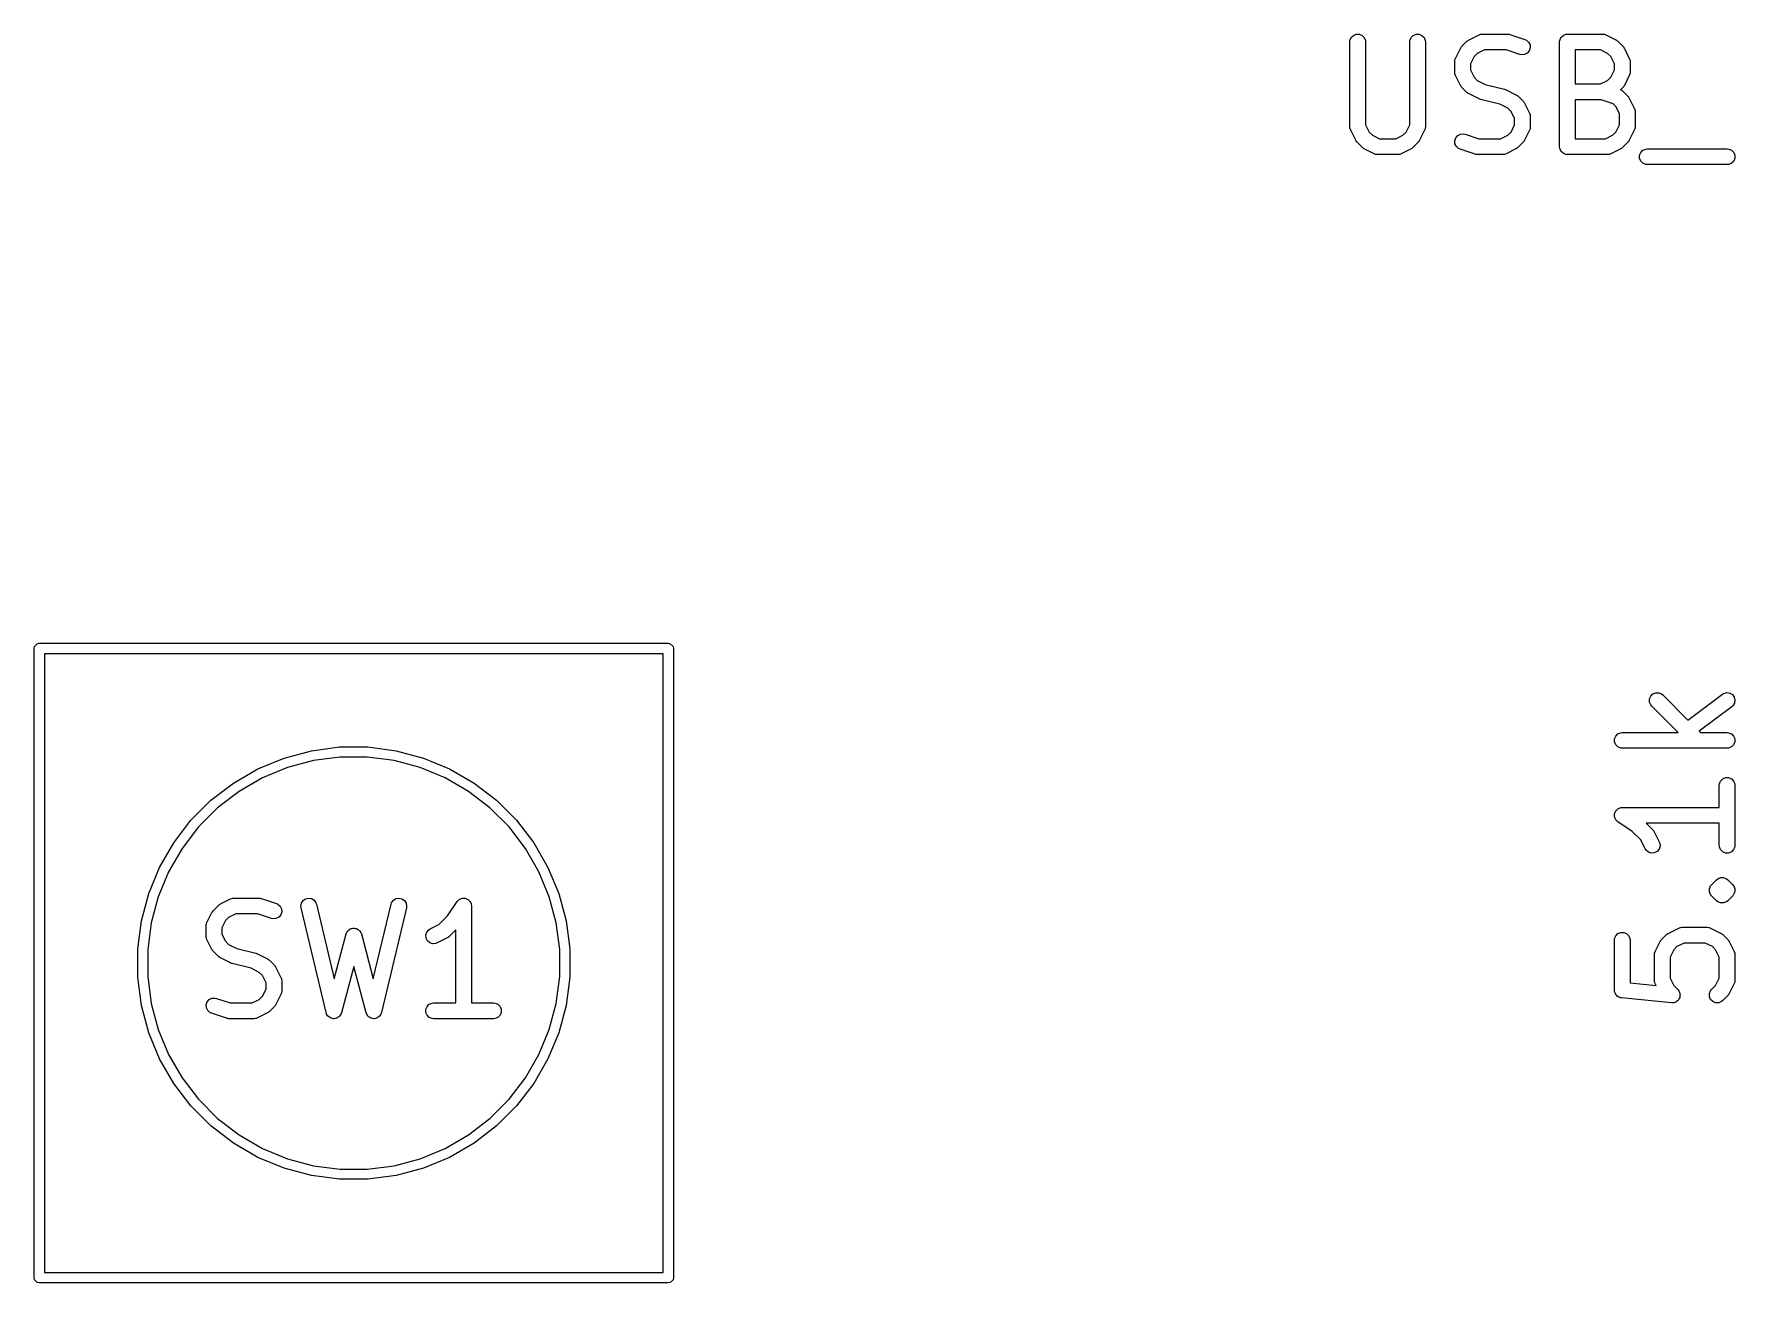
# Model space of a CAD drawing. Header units: millimetres. Extents: x 100.1 to 179.9, y -189 to -95.3.
# Drawn here: x 112.67 to 128.9, y -107.22 to -95.31 of the extents above; entities that cross this region are included whole.
import ezdxf

# ---------------------------------------------------------------- set-up
doc = ezdxf.new("R2010")
doc.units = ezdxf.units.MM
doc.layers.add('F.Fab', color=9, linetype='CONTINUOUS', true_color=0xafafaf)

msp = doc.modelspace()

# ---------------------------------------------------------------- linework, layer by layer
at = {"layer": 'F.Fab', "linetype": 'CONTINUOUS'}
for p, q in [((125.226189, -95.389819), (125.22763, -95.375187)), ((125.226189, -96.199342), (125.226189, -95.389819)), ((125.22763, -95.375187), (125.238829, -95.348151)), ((125.238829, -95.348151), (125.259521, -95.327459)), ((125.259521, -95.327459), (125.286557, -95.31626)), ((125.286557, -95.31626), (125.315821, -95.31626)), ((125.315821, -95.31626), (125.342857, -95.327459)), ((125.342857, -95.327459), (125.363549, -95.348151)), ((125.363549, -95.348151), (125.374748, -95.375187)), ((125.374748, -95.375187), (125.376189, -95.389819)), ((125.376189, -95.389819), (125.376189, -96.181637)), ((125.797617, -95.389819), (125.799058, -95.375187)), ((125.797617, -96.181637), (125.797617, -95.389819)), ((125.799058, -95.375187), (125.810257, -95.348151)), ((125.810257, -95.348151), (125.830949, -95.327459)), ((125.830949, -95.327459), (125.857985, -95.31626)), ((125.857985, -95.31626), (125.887249, -95.31626)), ((125.887249, -95.31626), (125.914285, -95.327459)), ((125.914285, -95.327459), (125.934977, -95.348151)), ((125.934977, -95.348151), (125.946176, -95.375187)), ((125.946176, -95.375187), (125.947617, -95.389819)), ((125.947617, -95.389819), (125.947617, -96.199342)), ((126.295775, -95.432024), (126.343394, -95.384405)), ((126.343394, -95.384405), (126.349143, -95.379686)), ((126.349143, -95.379686), (126.350443, -95.378188)), ((126.350443, -95.378188), (126.352702, -95.376766)), ((126.352702, -95.376766), (126.354759, -95.375078)), ((126.354759, -95.375078), (126.356586, -95.37432)), ((126.356586, -95.37432), (126.362886, -95.370356)), ((126.362886, -95.370356), (126.458124, -95.322737)), ((126.458124, -95.322737), (126.471855, -95.317482)), ((126.471855, -95.317482), (126.474544, -95.31729)), ((126.474544, -95.31729), (126.477033, -95.31626)), ((126.477033, -95.31626), (126.491665, -95.314819)), ((126.491665, -95.314819), (126.72976, -95.314819)), ((126.72976, -95.314819), (126.737165, -95.315548)), ((126.737165, -95.315548), (126.73914, -95.315408)), ((126.73914, -95.315408), (126.741737, -95.315998)), ((126.741737, -95.315998), (126.744392, -95.31626)), ((126.744392, -95.31626), (126.746223, -95.317018)), ((126.746223, -95.317018), (126.753477, -95.318668)), ((126.753477, -95.318668), (126.896334, -95.366287)), ((126.896334, -95.366287), (126.909759, -95.372281)), ((126.909759, -95.372281), (126.931866, -95.391455)), ((126.931866, -95.391455), (126.944953, -95.417628)), ((127.226189, -95.389819), (127.22763, -95.375187)), ((127.226189, -96.389819), (127.226189, -95.389819)), ((127.22763, -95.375187), (127.238829, -95.348151)), ((127.238829, -95.348151), (127.259521, -95.327459)), ((127.259521, -95.327459), (127.286557, -95.31626)), ((127.286557, -95.31626), (127.301189, -95.314819)), ((127.301189, -95.314819), (127.634522, -95.314819)), ((127.634522, -95.314819), (127.649154, -95.31626)), ((127.649154, -95.31626), (127.651643, -95.317291)), ((127.651643, -95.317291), (127.654331, -95.317482)), ((127.654331, -95.317482), (127.668063, -95.322737)), ((127.668063, -95.322737), (127.763301, -95.370356)), ((127.763301, -95.370356), (127.7696, -95.37432)), ((127.7696, -95.37432), (127.771428, -95.375078)), ((127.771428, -95.375078), (127.773484, -95.376766)), ((127.773484, -95.376766), (127.775744, -95.378188)), ((127.775744, -95.378188), (127.777043, -95.379686)), ((127.777043, -95.379686), (127.782793, -95.384405)), ((127.782793, -95.384405), (127.830412, -95.432024)), ((126.22763, -95.565663), (126.228661, -95.563173)), ((126.228661, -95.563173), (126.228852, -95.560486)), ((126.228852, -95.560486), (126.234107, -95.546754)), ((126.234107, -95.546754), (126.281726, -95.451516)), ((126.281726, -95.451516), (126.28569, -95.445216)), ((126.28569, -95.445216), (126.286448, -95.443389)), ((126.286448, -95.443389), (126.288136, -95.441332)), ((126.288136, -95.441332), (126.289558, -95.439073)), ((126.289558, -95.439073), (126.291056, -95.437773)), ((126.291056, -95.437773), (126.295775, -95.432024)), ((126.410447, -95.529484), (126.376189, -95.598)), ((126.440854, -95.499077), (126.410447, -95.529484)), ((126.50937, -95.464819), (126.440854, -95.499077)), ((126.71759, -95.464819), (126.50937, -95.464819)), ((126.848899, -95.508589), (126.71759, -95.464819)), ((126.863236, -95.511849), (126.848899, -95.508589)), ((126.892426, -95.509774), (126.863236, -95.511849)), ((126.9186, -95.496688), (126.892426, -95.509774)), ((126.937774, -95.47458), (126.9186, -95.496688)), ((126.947028, -95.446818), (126.937774, -95.47458)), ((126.944953, -95.417628), (126.947028, -95.446818)), ((127.616817, -95.464819), (127.376189, -95.464819)), ((127.376189, -95.464819), (127.376189, -95.791009)), ((127.685333, -95.499077), (127.616817, -95.464819)), ((127.71574, -95.529484), (127.685333, -95.499077)), ((127.749998, -95.598), (127.71574, -95.529484)), ((127.830412, -95.432024), (127.83513, -95.437773)), ((127.83513, -95.437773), (127.836629, -95.439073)), ((127.836629, -95.439073), (127.83805, -95.441332)), ((127.83805, -95.441332), (127.839739, -95.443389)), ((127.839739, -95.443389), (127.840496, -95.445216)), ((127.840496, -95.445216), (127.844461, -95.451516)), ((127.844461, -95.451516), (127.89208, -95.546754)), ((127.89208, -95.546754), (127.897335, -95.560485)), ((127.897335, -95.560485), (127.897526, -95.563174)), ((127.897526, -95.563174), (127.898557, -95.565663)), ((126.226189, -95.580295), (126.22763, -95.565663)), ((126.226189, -95.675533), (126.226189, -95.580295)), ((126.22763, -95.690165), (126.226189, -95.675533)), ((126.228661, -95.692654), (126.22763, -95.690165)), ((126.228852, -95.695342), (126.228661, -95.692654)), ((126.234107, -95.709074), (126.228852, -95.695342)), ((126.281726, -95.804312), (126.234107, -95.709074)), ((126.376189, -95.598), (126.376189, -95.657828)), ((126.376189, -95.657828), (126.410447, -95.726344)), ((126.410447, -95.726344), (126.440854, -95.756751)), ((127.685333, -95.756751), (127.71574, -95.726344)), ((127.71574, -95.726344), (127.749998, -95.657828)), ((127.749998, -95.657828), (127.749998, -95.598)), ((127.89208, -95.709074), (127.844461, -95.804312)), ((127.897335, -95.695343), (127.89208, -95.709074)), ((127.897526, -95.692653), (127.897335, -95.695343)), ((127.898557, -95.690165), (127.897526, -95.692653)), ((127.898557, -95.565663), (127.899998, -95.580295)), ((127.899998, -95.675533), (127.898557, -95.690165)), ((127.899998, -95.580295), (127.899998, -95.675533)), ((126.28569, -95.810611), (126.281726, -95.804312)), ((126.286448, -95.812439), (126.28569, -95.810611)), ((126.288136, -95.814495), (126.286448, -95.812439)), ((126.289558, -95.816755), (126.288136, -95.814495)), ((126.291056, -95.818054), (126.289558, -95.816755)), ((126.295775, -95.823804), (126.291056, -95.818054)), ((126.343394, -95.871423), (126.295775, -95.823804)), ((126.349143, -95.876141), (126.343394, -95.871423)), ((126.350443, -95.87764), (126.349143, -95.876141)), ((126.352702, -95.879061), (126.350443, -95.87764)), ((126.354759, -95.88075), (126.352702, -95.879061)), ((126.356586, -95.881507), (126.354759, -95.88075)), ((126.362886, -95.885472), (126.356586, -95.881507)), ((126.458124, -95.933091), (126.362886, -95.885472)), ((126.440854, -95.756751), (126.517841, -95.795244)), ((126.517841, -95.795244), (126.700331, -95.840867)), ((126.700331, -95.840867), (126.70141, -95.841252)), ((126.70141, -95.841252), (126.70195, -95.841291)), ((126.70195, -95.841291), (126.708031, -95.843618)), ((126.708031, -95.843618), (126.714177, -95.845814)), ((126.714177, -95.845814), (126.714612, -95.846136)), ((126.714612, -95.846136), (126.715682, -95.846546)), ((126.715682, -95.846546), (126.81092, -95.894165)), ((127.376189, -95.791009), (127.616817, -95.791009)), ((127.616817, -95.791009), (127.685333, -95.756751)), ((127.830412, -95.823804), (127.808453, -95.845762)), ((127.808453, -95.845762), (127.814521, -95.848471)), ((127.814521, -95.848471), (127.816556, -95.850236)), ((127.816556, -95.850236), (127.819047, -95.851268)), ((127.819047, -95.851268), (127.830412, -95.860595)), ((127.83513, -95.818054), (127.830412, -95.823804)), ((127.830412, -95.860595), (127.878031, -95.908214)), ((127.836629, -95.816755), (127.83513, -95.818054)), ((127.83805, -95.814495), (127.836629, -95.816755)), ((127.839739, -95.812439), (127.83805, -95.814495)), ((127.840496, -95.810611), (127.839739, -95.812439)), ((127.844461, -95.804312), (127.840496, -95.810611)), ((126.459193, -95.9335), (126.458124, -95.933091)), ((126.459629, -95.933823), (126.459193, -95.9335)), ((126.465765, -95.936015), (126.459629, -95.933823)), ((126.471855, -95.938346), (126.465765, -95.936015)), ((126.472395, -95.938384), (126.471855, -95.938346)), ((126.473475, -95.93877), (126.472395, -95.938384)), ((126.655965, -95.984392), (126.473475, -95.93877)), ((126.732952, -96.022886), (126.655965, -95.984392)), ((126.763359, -96.053293), (126.732952, -96.022886)), ((126.81092, -95.894165), (126.817219, -95.898129)), ((126.817219, -95.898129), (126.819047, -95.898887)), ((126.819047, -95.898887), (126.821103, -95.900575)), ((126.821103, -95.900575), (126.823363, -95.901997)), ((126.823363, -95.901997), (126.824662, -95.903495)), ((126.824662, -95.903495), (126.830412, -95.908214)), ((126.830412, -95.908214), (126.878031, -95.955833)), ((126.878031, -95.955833), (126.882749, -95.961582)), ((126.882749, -95.961582), (126.884248, -95.962882)), ((126.884248, -95.962882), (126.885669, -95.965141)), ((126.885669, -95.965141), (126.887358, -95.967198)), ((126.887358, -95.967198), (126.888115, -95.969025)), ((126.888115, -95.969025), (126.89208, -95.975325)), ((126.89208, -95.975325), (126.939699, -96.070563)), ((127.622352, -95.941009), (127.376189, -95.941009)), ((127.376189, -95.941009), (127.376189, -96.314819)), ((127.736865, -95.97918), (127.622352, -95.941009)), ((127.763359, -96.005674), (127.736865, -95.97918)), ((127.797617, -96.07419), (127.763359, -96.005674)), ((127.878031, -95.908214), (127.882749, -95.913963)), ((127.882749, -95.913963), (127.884248, -95.915263)), ((127.884248, -95.915263), (127.885669, -95.917522)), ((127.885669, -95.917522), (127.887358, -95.919579)), ((127.887358, -95.919579), (127.888115, -95.921406)), ((127.888115, -95.921406), (127.89208, -95.927706)), ((127.89208, -95.927706), (127.939699, -96.022944)), ((127.939699, -96.022944), (127.944954, -96.036675)), ((127.944954, -96.036675), (127.945145, -96.039364)), ((127.945145, -96.039364), (127.946176, -96.041853)), ((127.946176, -96.041853), (127.947617, -96.056485)), ((125.22763, -96.213974), (125.226189, -96.199342)), ((125.376189, -96.181637), (125.410447, -96.250153)), ((125.763358, -96.250153), (125.797617, -96.181637)), ((125.947617, -96.199342), (125.946176, -96.213974)), ((126.763358, -96.250153), (126.797617, -96.181637)), ((126.797617, -96.121809), (126.763359, -96.053293)), ((126.797617, -96.181637), (126.797617, -96.121809)), ((126.939699, -96.070563), (126.944954, -96.084294)), ((126.944954, -96.084294), (126.945145, -96.086983)), ((126.945145, -96.086983), (126.946176, -96.089472)), ((126.946176, -96.089472), (126.947617, -96.104104)), ((126.947617, -96.199342), (126.946176, -96.213974)), ((126.947617, -96.104104), (126.947617, -96.199342)), ((127.763358, -96.250153), (127.797617, -96.181637)), ((127.797617, -96.181637), (127.797617, -96.07419)), ((127.947617, -96.199342), (127.946176, -96.213974)), ((127.947617, -96.056485), (127.947617, -96.199342)), ((125.228661, -96.216463), (125.22763, -96.213974)), ((125.228852, -96.219151), (125.228661, -96.216463)), ((125.234107, -96.232883), (125.228852, -96.219151)), ((125.281726, -96.328121), (125.234107, -96.232883)), ((125.285689, -96.334417), (125.281726, -96.328121)), ((125.286447, -96.336247), (125.285689, -96.334417)), ((125.288136, -96.338305), (125.286447, -96.336247)), ((125.289558, -96.340564), (125.288136, -96.338305)), ((125.291056, -96.341863), (125.289558, -96.340564)), ((125.295774, -96.347612), (125.291056, -96.341863)), ((125.343393, -96.395232), (125.295774, -96.347612)), ((125.410447, -96.250153), (125.440854, -96.280561)), ((125.440854, -96.280561), (125.50937, -96.314819)), ((125.50937, -96.314819), (125.664436, -96.314819)), ((125.664436, -96.314819), (125.732951, -96.280561)), ((125.732951, -96.280561), (125.763358, -96.250153)), ((125.878031, -96.347613), (125.830413, -96.395232)), ((125.882749, -96.341863), (125.878031, -96.347613)), ((125.884248, -96.340564), (125.882749, -96.341863)), ((125.885669, -96.338305), (125.884248, -96.340564)), ((125.887359, -96.336247), (125.885669, -96.338305)), ((125.888116, -96.334417), (125.887359, -96.336247)), ((125.89208, -96.328121), (125.888116, -96.334417)), ((125.939699, -96.232883), (125.89208, -96.328121)), ((125.944954, -96.219152), (125.939699, -96.232883)), ((125.945145, -96.216462), (125.944954, -96.219152)), ((125.946176, -96.213974), (125.945145, -96.216462)), ((126.226778, -96.33282), (126.236032, -96.305057)), ((126.228853, -96.36201), (126.226778, -96.33282)), ((126.241939, -96.388183), (126.228853, -96.36201)), ((126.236032, -96.305057), (126.255206, -96.28295)), ((126.255206, -96.28295), (126.281379, -96.269864)), ((126.281379, -96.269864), (126.310569, -96.267789)), ((126.310569, -96.267789), (126.324906, -96.271049)), ((126.324906, -96.271049), (126.456216, -96.314819)), ((126.456216, -96.314819), (126.664436, -96.314819)), ((126.664436, -96.314819), (126.732951, -96.280561)), ((126.732951, -96.280561), (126.763358, -96.250153)), ((126.878031, -96.347613), (126.830413, -96.395232)), ((126.882749, -96.341863), (126.878031, -96.347613)), ((126.884248, -96.340564), (126.882749, -96.341863)), ((126.885669, -96.338305), (126.884248, -96.340564)), ((126.887359, -96.336247), (126.885669, -96.338305)), ((126.888116, -96.334417), (126.887359, -96.336247)), ((126.89208, -96.328121), (126.888116, -96.334417)), ((126.939699, -96.232883), (126.89208, -96.328121)), ((126.944954, -96.219152), (126.939699, -96.232883)), ((126.945145, -96.216462), (126.944954, -96.219152)), ((126.946176, -96.213974), (126.945145, -96.216462)), ((127.376189, -96.314819), (127.664436, -96.314819)), ((127.664436, -96.314819), (127.732951, -96.280561)), ((127.732951, -96.280561), (127.763358, -96.250153)), ((127.878031, -96.347613), (127.830413, -96.395232)), ((127.882749, -96.341863), (127.878031, -96.347613)), ((127.884248, -96.340564), (127.882749, -96.341863)), ((127.885669, -96.338305), (127.884248, -96.340564)), ((127.887359, -96.336247), (127.885669, -96.338305)), ((127.888116, -96.334417), (127.887359, -96.336247)), ((127.89208, -96.328121), (127.888116, -96.334417)), ((127.939699, -96.232883), (127.89208, -96.328121)), ((127.944954, -96.219152), (127.939699, -96.232883)), ((127.945145, -96.216462), (127.944954, -96.219152)), ((127.946176, -96.213974), (127.945145, -96.216462)), ((125.349142, -96.39995), (125.343393, -96.395232)), ((125.350443, -96.40145), (125.349142, -96.39995)), ((125.352702, -96.402872), (125.350443, -96.40145)), ((125.354759, -96.40456), (125.352702, -96.402872)), ((125.356586, -96.405317), (125.354759, -96.40456)), ((125.362886, -96.409282), (125.356586, -96.405317)), ((125.458124, -96.456901), (125.362886, -96.409282)), ((125.471855, -96.462156), (125.458124, -96.456901)), ((125.474544, -96.462347), (125.471855, -96.462156)), ((125.477033, -96.463378), (125.474544, -96.462347)), ((125.491665, -96.464819), (125.477033, -96.463378)), ((125.682141, -96.464819), (125.491665, -96.464819)), ((125.696773, -96.463378), (125.682141, -96.464819)), ((125.699262, -96.462346), (125.696773, -96.463378)), ((125.70195, -96.462156), (125.699262, -96.462346)), ((125.715682, -96.456901), (125.70195, -96.462156)), ((125.81092, -96.409282), (125.715682, -96.456901)), ((125.817219, -96.405317), (125.81092, -96.409282)), ((125.819047, -96.40456), (125.817219, -96.405317)), ((125.821103, -96.402872), (125.819047, -96.40456)), ((125.823363, -96.40145), (125.821103, -96.402872)), ((125.824663, -96.39995), (125.823363, -96.40145)), ((125.830413, -96.395232), (125.824663, -96.39995)), ((126.264046, -96.407357), (126.241939, -96.388183)), ((126.277472, -96.413351), (126.264046, -96.407357)), ((126.420328, -96.46097), (126.277472, -96.413351)), ((126.427583, -96.462619), (126.420328, -96.46097)), ((126.429414, -96.463378), (126.427583, -96.462619)), ((126.432067, -96.463639), (126.429414, -96.463378)), ((126.434665, -96.46423), (126.432067, -96.463639)), ((126.436639, -96.464089), (126.434665, -96.46423)), ((126.444046, -96.464819), (126.436639, -96.464089)), ((126.682141, -96.464819), (126.444046, -96.464819)), ((126.696773, -96.463378), (126.682141, -96.464819)), ((126.699262, -96.462346), (126.696773, -96.463378)), ((126.70195, -96.462156), (126.699262, -96.462346)), ((126.715682, -96.456901), (126.70195, -96.462156)), ((126.81092, -96.409282), (126.715682, -96.456901)), ((126.817219, -96.405317), (126.81092, -96.409282)), ((126.819047, -96.40456), (126.817219, -96.405317)), ((126.821103, -96.402872), (126.819047, -96.40456)), ((126.823363, -96.40145), (126.821103, -96.402872)), ((126.824663, -96.39995), (126.823363, -96.40145)), ((126.830413, -96.395232), (126.824663, -96.39995)), ((127.22763, -96.40445), (127.226189, -96.389819)), ((127.22763, -96.404451), (127.22763, -96.40445)), ((127.238829, -96.431487), (127.22763, -96.404451)), ((127.259521, -96.452179), (127.238829, -96.431487)), ((127.286557, -96.463378), (127.259521, -96.452179)), ((127.301189, -96.464819), (127.286557, -96.463378)), ((127.682141, -96.464819), (127.301189, -96.464819)), ((127.696773, -96.463378), (127.682141, -96.464819)), ((127.699262, -96.462346), (127.696773, -96.463378)), ((127.70195, -96.462156), (127.699262, -96.462346)), ((127.715682, -96.456901), (127.70195, -96.462156)), ((127.81092, -96.409282), (127.715682, -96.456901)), ((127.817219, -96.405317), (127.81092, -96.409282)), ((127.819047, -96.40456), (127.817219, -96.405317)), ((127.821103, -96.402872), (127.819047, -96.40456)), ((127.823363, -96.40145), (127.821103, -96.402872)), ((127.824663, -96.39995), (127.823363, -96.40145)), ((127.830413, -96.395232), (127.824663, -96.39995)), ((127.989535, -96.470425), (128.000734, -96.443389)), ((127.989535, -96.499689), (127.989535, -96.470425)), ((128.000734, -96.526725), (127.989535, -96.499689)), ((128.000734, -96.443389), (128.021426, -96.422697)), ((128.021426, -96.547417), (128.000734, -96.526725)), ((128.021426, -96.422697), (128.048462, -96.411498)), ((128.048462, -96.411498), (128.063094, -96.410057)), ((128.063094, -96.410057), (128.824998, -96.410057)), ((128.824998, -96.410057), (128.83963, -96.411498)), ((128.83963, -96.411498), (128.866666, -96.422697)), ((128.866666, -96.422697), (128.887358, -96.443389)), ((128.887358, -96.526725), (128.866666, -96.547417)), ((128.887358, -96.443389), (128.898557, -96.470425)), ((128.898557, -96.499689), (128.887358, -96.526725)), ((128.898557, -96.470425), (128.898557, -96.499689)), ((128.048462, -96.558616), (128.021426, -96.547417)), ((128.063094, -96.560057), (128.048462, -96.558616)), ((128.824998, -96.560057), (128.063094, -96.560057)), ((128.83963, -96.558616), (128.824998, -96.560057)), ((128.866666, -96.547417), (128.83963, -96.558616)), ((112.675, -101.175), (112.678806, -101.155866)), ((112.675, -107.175), (112.675, -101.175)), ((112.678806, -101.155866), (112.705866, -101.128806)), ((112.705866, -101.128806), (112.725, -101.125)), ((112.725, -101.125), (115.725, -101.125)), ((112.775, -101.225), (112.775, -107.125)), ((115.725, -101.225), (112.775, -101.225)), ((115.725, -101.125), (118.725, -101.125)), ((118.675, -101.225), (115.725, -101.225)), ((118.675, -107.125), (118.675, -101.225)), ((118.725, -101.125), (118.744134, -101.128806)), ((118.744134, -101.128806), (118.771194, -101.155866)), ((118.771194, -101.155866), (118.775, -101.175)), ((118.775, -101.175), (118.775, -107.175)), ((128.084593, -101.655607), (128.095792, -101.62857)), ((128.084593, -101.684869), (128.084593, -101.655607)), ((128.095792, -101.711906), (128.084593, -101.684869)), ((128.095792, -101.62857), (128.116484, -101.607878)), ((128.105119, -101.723271), (128.095792, -101.711906)), ((128.358038, -101.97619), (128.105119, -101.723271)), ((128.116484, -101.607878), (128.143521, -101.596679)), ((128.143521, -101.596679), (128.172783, -101.596679)), ((128.172783, -101.596679), (128.19982, -101.607878)), ((128.19982, -101.607878), (128.211185, -101.617205)), ((128.211185, -101.617205), (128.450903, -101.856923)), ((128.450903, -101.856923), (128.779819, -101.610238)), ((128.779819, -101.610238), (128.792389, -101.602611)), ((128.792389, -101.602611), (128.820738, -101.595349)), ((128.820738, -101.595349), (128.849706, -101.599488)), ((128.849706, -101.599488), (128.874887, -101.614397)), ((128.88066, -101.720306), (128.869819, -101.730238)), ((128.874887, -101.614397), (128.892446, -101.637808)), ((128.89557, -101.695125), (128.88066, -101.720306)), ((128.892446, -101.637808), (128.899708, -101.666156)), ((128.899708, -101.666156), (128.89557, -101.695125)), ((128.869819, -101.730238), (128.558046, -101.964066)), ((127.75126, -102.036558), (127.762459, -102.009522)), ((127.75126, -102.065822), (127.75126, -102.036558)), ((127.762459, -102.009522), (127.783151, -101.98883)), ((127.783151, -101.98883), (127.810187, -101.977631)), ((127.810187, -101.977631), (127.824819, -101.97619)), ((127.824819, -101.97619), (128.358038, -101.97619)), ((128.558046, -101.964066), (128.57017, -101.97619)), ((128.57017, -101.97619), (128.824819, -101.97619)), ((128.824819, -101.97619), (128.839451, -101.977631)), ((128.839451, -101.977631), (128.866487, -101.98883)), ((128.866487, -101.98883), (128.887179, -102.009522)), ((128.887179, -102.009522), (128.898378, -102.036558)), ((128.898378, -102.036558), (128.898378, -102.065822)), ((115.061046, -102.219055), (115.322028, -102.149125)), ((115.322028, -102.149125), (115.589906, -102.113859)), ((115.59617, -102.209436), (115.340715, -102.243068)), ((115.589906, -102.113859), (115.860094, -102.113859)), ((115.85383, -102.209436), (115.59617, -102.209436)), ((116.109285, -102.243068), (115.85383, -102.209436)), ((115.860094, -102.113859), (116.127972, -102.149125)), ((116.127972, -102.149125), (116.388954, -102.219055)), ((127.762459, -102.092858), (127.75126, -102.065822)), ((127.783151, -102.11355), (127.762459, -102.092858)), ((127.810187, -102.124749), (127.783151, -102.11355)), ((127.824819, -102.12619), (127.810187, -102.124749)), ((128.824819, -102.12619), (127.824819, -102.12619)), ((128.839451, -102.124749), (128.824819, -102.12619)), ((128.866487, -102.11355), (128.839451, -102.124749)), ((128.887179, -102.092858), (128.866487, -102.11355)), ((128.898378, -102.065822), (128.887179, -102.092858)), ((114.577434, -102.457546), (114.811424, -102.322452)), ((114.811424, -102.322452), (115.061046, -102.219055)), ((115.091835, -102.309755), (114.853788, -102.408357)), ((115.340715, -102.243068), (115.091835, -102.309755)), ((116.358165, -102.309755), (116.109285, -102.243068)), ((116.596212, -102.408357), (116.358165, -102.309755)), ((116.388954, -102.219055), (116.638576, -102.322452)), ((116.638576, -102.322452), (116.872566, -102.457546)), ((114.363079, -102.622027), (114.577434, -102.457546)), ((114.630648, -102.537187), (114.426233, -102.69404)), ((114.853788, -102.408357), (114.630648, -102.537187)), ((116.819352, -102.537187), (116.596212, -102.408357)), ((117.023767, -102.69404), (116.819352, -102.537187)), ((116.872566, -102.457546), (117.086921, -102.622027)), ((128.749819, -102.479762), (128.75126, -102.46513)), ((128.749819, -102.690476), (128.749819, -102.479762)), ((128.75126, -102.46513), (128.762459, -102.438094)), ((128.762459, -102.438094), (128.783151, -102.417402)), ((128.783151, -102.417402), (128.810187, -102.406203)), ((128.810187, -102.406203), (128.839451, -102.406203)), ((128.839451, -102.406203), (128.866487, -102.417402)), ((128.866487, -102.417402), (128.887179, -102.438094)), ((128.887179, -102.438094), (128.898378, -102.46513)), ((128.898378, -102.46513), (128.899819, -102.479762)), ((128.899819, -102.479762), (128.899819, -103.05119)), ((114.172027, -102.813079), (114.363079, -102.622027)), ((114.426233, -102.69404), (114.24404, -102.876233)), ((117.20596, -102.876233), (117.023767, -102.69404)), ((117.086921, -102.622027), (117.277973, -102.813079)), ((127.783151, -102.703116), (127.78994, -102.700303)), ((127.78994, -102.700303), (127.796046, -102.696215)), ((127.796046, -102.696215), (127.803326, -102.694758)), ((127.803326, -102.694758), (127.810187, -102.691917)), ((127.810187, -102.691917), (127.824663, -102.690491)), ((127.824663, -102.690491), (127.82474, -102.690476)), ((127.82474, -102.690476), (127.824766, -102.690481)), ((127.824766, -102.690481), (127.824819, -102.690476)), ((127.824819, -102.690476), (128.749819, -102.690476)), ((114.007546, -103.027434), (114.172027, -102.813079)), ((117.277973, -102.813079), (117.442454, -103.027434)), ((127.749819, -102.765555), (127.75126, -102.75827)), ((127.75126, -102.772759), (127.749819, -102.765555)), ((127.75126, -102.750844), (127.754072, -102.744055)), ((127.75126, -102.75827), (127.75126, -102.750844)), ((127.75126, -102.780108), (127.75126, -102.772759)), ((127.754101, -102.786968), (127.75126, -102.780108)), ((127.754072, -102.744055), (127.755498, -102.736847)), ((127.755558, -102.794249), (127.754101, -102.786968)), ((127.755498, -102.736847), (127.759617, -102.730668)), ((127.759646, -102.800354), (127.755558, -102.794249)), ((127.759617, -102.730668), (127.762459, -102.723808)), ((127.762459, -102.807144), (127.759646, -102.800354)), ((127.762459, -102.723808), (127.767654, -102.718612)), ((127.767709, -102.812394), (127.762459, -102.807144)), ((127.767654, -102.718612), (127.771731, -102.712498)), ((127.771841, -102.818564), (127.767709, -102.812394)), ((127.771731, -102.712498), (127.7779, -102.708366)), ((127.783099, -102.827784), (127.771841, -102.818564)), ((127.7779, -102.708366), (127.783151, -102.703116)), ((127.783151, -102.827836), (127.783099, -102.827784)), ((127.783173, -102.827845), (127.783151, -102.827836)), ((127.783216, -102.82788), (127.783173, -102.827845)), ((127.919894, -102.918998), (127.783216, -102.82788)), ((128.749819, -102.840476), (128.053504, -102.840476)), ((128.053504, -102.840476), (128.115947, -102.902919)), ((128.749819, -103.05119), (128.749819, -102.840476)), ((113.872452, -103.261424), (114.007546, -103.027434)), ((114.24404, -102.876233), (114.087187, -103.080648)), ((117.362813, -103.080648), (117.20596, -102.876233)), ((117.442454, -103.027434), (117.577548, -103.261424)), ((128.001275, -103.000379), (127.919894, -102.918998)), ((128.043451, -103.084731), (128.001275, -103.000379)), ((128.115947, -102.902919), (128.120667, -102.908669)), ((128.120667, -102.908669), (128.122164, -102.909968)), ((128.122164, -102.909968), (128.123583, -102.912222)), ((128.123583, -102.912222), (128.125275, -102.914284)), ((128.125275, -102.914284), (128.126033, -102.916116)), ((128.126033, -102.916116), (128.129996, -102.922411)), ((128.129996, -102.922411), (128.177615, -103.017649)), ((128.177615, -103.017649), (128.18287, -103.03138)), ((114.087187, -103.080648), (113.958357, -103.303788)), ((117.491643, -103.303788), (117.362813, -103.080648)), ((128.051283, -103.097174), (128.043451, -103.084731)), ((128.073391, -103.116347), (128.051283, -103.097174)), ((128.101152, -103.125601), (128.073391, -103.116347)), ((128.130342, -103.123527), (128.101152, -103.125601)), ((128.156517, -103.110439), (128.130342, -103.123527)), ((128.17569, -103.088332), (128.156517, -103.110439)), ((128.184944, -103.06057), (128.17569, -103.088332)), ((128.18287, -103.03138), (128.184944, -103.06057)), ((128.75126, -103.065822), (128.749819, -103.05119)), ((128.762459, -103.092858), (128.75126, -103.065822)), ((128.783151, -103.11355), (128.762459, -103.092858)), ((128.810187, -103.124749), (128.783151, -103.11355)), ((128.839451, -103.124749), (128.810187, -103.124749)), ((128.866487, -103.11355), (128.839451, -103.124749)), ((128.887179, -103.092858), (128.866487, -103.11355)), ((128.898378, -103.065822), (128.887179, -103.092858)), ((128.899819, -103.05119), (128.898378, -103.065822)), ((113.769055, -103.511046), (113.872452, -103.261424)), ((113.958357, -103.303788), (113.859755, -103.541835)), ((117.590245, -103.541835), (117.491643, -103.303788)), ((117.577548, -103.261424), (117.680945, -103.511046)), ((113.699125, -103.772028), (113.769055, -103.511046)), ((117.680945, -103.511046), (117.750875, -103.772028)), ((128.656021, -103.465129), (128.663624, -103.446774)), ((128.656021, -103.494392), (128.656021, -103.465129)), ((128.667219, -103.521428), (128.656021, -103.494392)), ((128.663624, -103.446774), (128.667219, -103.438094)), ((128.667219, -103.438094), (128.66722, -103.438093)), ((128.66722, -103.438093), (128.676548, -103.426727)), ((128.676548, -103.426727), (128.724167, -103.379109)), ((128.724167, -103.379109), (128.735533, -103.369781)), ((128.735533, -103.369781), (128.762569, -103.358583)), ((128.762569, -103.358583), (128.791832, -103.358583)), ((128.791832, -103.358583), (128.818866, -103.369781)), ((128.818866, -103.369781), (128.818868, -103.369782)), ((128.818868, -103.369782), (128.830233, -103.379109)), ((128.830233, -103.379109), (128.877852, -103.426728)), ((128.877852, -103.426728), (128.887179, -103.438093)), ((128.887179, -103.438093), (128.890775, -103.446774)), ((128.898378, -103.494393), (128.887179, -103.521429)), ((128.890775, -103.446774), (128.898378, -103.46513)), ((128.898378, -103.46513), (128.898378, -103.494393)), ((113.859755, -103.541835), (113.793068, -103.790715)), ((114.381534, -103.677773), (114.386253, -103.672024)), ((114.386253, -103.672024), (114.433872, -103.624405)), ((114.433872, -103.624405), (114.439621, -103.619686)), ((114.439621, -103.619686), (114.440921, -103.618188)), ((114.440921, -103.618188), (114.44318, -103.616766)), ((114.44318, -103.616766), (114.445237, -103.615078)), ((114.445237, -103.615078), (114.447064, -103.61432)), ((114.447064, -103.61432), (114.453364, -103.610356)), ((114.453364, -103.610356), (114.548602, -103.562737)), ((114.548602, -103.562737), (114.562333, -103.557482)), ((114.562333, -103.557482), (114.565022, -103.55729)), ((114.565022, -103.55729), (114.567511, -103.55626)), ((114.567511, -103.55626), (114.582143, -103.554819)), ((114.582143, -103.554819), (114.820238, -103.554819)), ((114.820238, -103.554819), (114.827643, -103.555548)), ((114.827643, -103.555548), (114.829618, -103.555408)), ((114.829618, -103.555408), (114.832215, -103.555998)), ((114.832215, -103.555998), (114.83487, -103.55626)), ((114.83487, -103.55626), (114.836701, -103.557018)), ((114.836701, -103.557018), (114.843955, -103.558668)), ((114.843955, -103.558668), (114.986812, -103.606287)), ((114.986812, -103.606287), (115.000237, -103.612281)), ((115.000237, -103.612281), (115.022344, -103.631455)), ((115.022344, -103.631455), (115.035431, -103.657628)), ((115.035431, -103.657628), (115.037506, -103.686818)), ((115.221481, -103.632623), (115.226114, -103.603728)), ((115.223469, -103.647191), (115.221481, -103.632623)), ((115.461564, -104.647191), (115.223469, -103.647191)), ((115.226114, -103.603728), (115.24145, -103.578806)), ((115.24145, -103.578806), (115.265157, -103.561649)), ((115.265157, -103.561649), (115.293625, -103.554871)), ((115.293625, -103.554871), (115.32252, -103.559504)), ((115.32252, -103.559504), (115.347442, -103.57484)), ((115.347442, -103.57484), (115.364599, -103.598547)), ((115.364599, -103.598547), (115.369389, -103.612447)), ((115.369389, -103.612447), (115.53864, -104.323303)), ((115.911359, -104.323303), (116.080612, -103.612448)), ((116.226532, -103.647191), (115.988436, -104.647191)), ((116.080612, -103.612448), (116.085402, -103.598547)), ((116.085402, -103.598547), (116.102559, -103.57484)), ((116.102559, -103.57484), (116.127481, -103.559504)), ((116.127481, -103.559504), (116.156376, -103.554871)), ((116.156376, -103.554871), (116.184844, -103.56165)), ((116.184844, -103.56165), (116.208551, -103.578806)), ((116.208551, -103.578806), (116.223887, -103.603728)), ((116.223887, -103.603728), (116.22852, -103.632623)), ((116.22852, -103.632623), (116.226532, -103.647191)), ((116.619095, -103.724896), (116.710215, -103.588216)), ((116.710215, -103.588216), (116.710249, -103.588173)), ((116.710249, -103.588173), (116.710259, -103.588151)), ((116.710259, -103.588151), (116.71031, -103.588099)), ((116.71031, -103.588099), (116.719531, -103.576841)), ((116.719531, -103.576841), (116.7257, -103.572709)), ((116.7257, -103.572709), (116.730951, -103.567459)), ((116.730951, -103.567459), (116.73774, -103.564646)), ((116.73774, -103.564646), (116.743846, -103.560558)), ((116.743846, -103.560558), (116.751126, -103.559101)), ((116.751126, -103.559101), (116.757987, -103.55626)), ((116.757987, -103.55626), (116.765335, -103.55626)), ((116.765335, -103.55626), (116.77254, -103.554819)), ((116.77254, -103.554819), (116.779824, -103.55626)), ((116.779824, -103.55626), (116.787251, -103.55626)), ((116.787251, -103.55626), (116.794039, -103.559072)), ((116.794039, -103.559072), (116.801248, -103.560498)), ((116.801248, -103.560498), (116.807427, -103.564617)), ((116.807427, -103.564617), (116.814287, -103.567459)), ((116.814287, -103.567459), (116.81948, -103.572652)), ((116.81948, -103.572652), (116.825597, -103.57673)), ((116.825597, -103.57673), (116.82973, -103.582902)), ((116.82973, -103.582902), (116.834979, -103.588151)), ((116.834979, -103.588151), (116.83779, -103.594938)), ((116.83779, -103.594938), (116.84188, -103.601045)), ((116.84188, -103.601045), (116.843336, -103.608326)), ((116.843336, -103.608326), (116.846178, -103.615187)), ((116.846178, -103.615187), (116.847603, -103.629663)), ((116.847603, -103.629663), (116.847619, -103.62974)), ((116.847619, -103.62974), (116.847613, -103.629766)), ((116.847613, -103.629766), (116.847619, -103.629819)), ((116.847619, -103.629819), (116.847619, -104.554819)), ((117.656932, -103.790715), (117.590245, -103.541835)), ((128.66722, -103.521429), (128.667219, -103.521428)), ((128.676548, -103.532795), (128.66722, -103.521429)), ((128.724167, -103.580413), (128.676548, -103.532795)), ((128.735533, -103.589741), (128.724167, -103.580413)), ((128.762569, -103.600939), (128.735533, -103.589741)), ((128.791832, -103.600939), (128.762569, -103.600939)), ((128.818868, -103.58974), (128.791832, -103.600939)), ((128.830233, -103.580413), (128.818868, -103.58974)), ((128.877852, -103.532794), (128.830233, -103.580413)), ((128.887179, -103.521429), (128.877852, -103.532794)), ((113.663859, -104.039906), (113.699125, -103.772028)), ((113.793068, -103.790715), (113.759436, -104.04617)), ((114.316667, -103.820295), (114.318108, -103.805663)), ((114.316667, -103.915533), (114.316667, -103.820295)), ((114.318108, -103.805663), (114.319139, -103.803173)), ((114.319139, -103.803173), (114.31933, -103.800486)), ((114.31933, -103.800486), (114.324585, -103.786754)), ((114.324585, -103.786754), (114.372204, -103.691516)), ((114.372204, -103.691516), (114.376168, -103.685216)), ((114.376168, -103.685216), (114.376926, -103.683389)), ((114.376926, -103.683389), (114.378614, -103.681332)), ((114.378614, -103.681332), (114.380036, -103.679073)), ((114.380036, -103.679073), (114.381534, -103.677773)), ((114.500925, -103.769484), (114.466667, -103.838)), ((114.466667, -103.838), (114.466667, -103.897828)), ((114.531332, -103.739077), (114.500925, -103.769484)), ((114.599848, -103.704819), (114.531332, -103.739077)), ((114.808068, -103.704819), (114.599848, -103.704819)), ((114.939377, -103.748589), (114.808068, -103.704819)), ((114.953714, -103.751849), (114.939377, -103.748589)), ((114.982904, -103.749774), (114.953714, -103.751849)), ((115.009078, -103.736688), (114.982904, -103.749774)), ((115.028252, -103.71458), (115.009078, -103.736688)), ((115.037506, -103.686818), (115.028252, -103.71458)), ((116.453364, -103.848451), (116.537716, -103.806275)), ((116.537716, -103.806275), (116.619095, -103.724896)), ((117.690564, -104.04617), (117.656932, -103.790715)), ((117.750875, -103.772028), (117.786141, -104.039906)), ((128.362706, -103.841251), (128.376437, -103.835996)), ((128.376437, -103.835996), (128.379126, -103.835804)), ((128.379126, -103.835804), (128.381615, -103.834774)), ((128.381615, -103.834774), (128.396247, -103.833333)), ((128.396247, -103.833333), (128.634342, -103.833333)), ((128.634342, -103.833333), (128.648974, -103.834774)), ((128.648974, -103.834774), (128.651463, -103.835805)), ((128.651463, -103.835805), (128.654151, -103.835996)), ((128.654151, -103.835996), (128.667883, -103.841251)), ((114.318108, -103.930165), (114.316667, -103.915533)), ((114.319139, -103.932654), (114.318108, -103.930165)), ((114.31933, -103.935342), (114.319139, -103.932654)), ((114.324585, -103.949074), (114.31933, -103.935342)), ((114.372204, -104.044312), (114.324585, -103.949074)), ((114.466667, -103.897828), (114.500925, -103.966344)), ((114.500925, -103.966344), (114.531332, -103.996751)), ((114.531332, -103.996751), (114.608319, -104.035244)), ((115.53864, -104.323303), (115.652532, -103.896208)), ((115.652532, -103.896208), (115.653817, -103.892779)), ((115.653817, -103.892779), (115.654009, -103.89134)), ((115.654009, -103.89134), (115.654998, -103.88963)), ((115.654998, -103.88963), (115.657695, -103.882441)), ((115.657695, -103.882441), (115.663712, -103.87458)), ((115.663712, -103.87458), (115.668671, -103.866015)), ((115.668671, -103.866015), (115.672528, -103.863062)), ((115.672528, -103.863062), (115.675482, -103.859204)), ((115.675482, -103.859204), (115.684049, -103.854243)), ((115.684049, -103.854243), (115.691909, -103.848228)), ((115.691909, -103.848228), (115.696601, -103.846976)), ((115.696601, -103.846976), (115.700807, -103.844542)), ((115.700807, -103.844542), (115.710624, -103.843237)), ((115.710624, -103.843237), (115.720185, -103.840688)), ((115.720185, -103.840688), (115.724997, -103.841327)), ((115.724997, -103.841327), (115.729816, -103.840687)), ((115.729816, -103.840687), (115.739386, -103.843239)), ((115.739386, -103.843239), (115.749193, -103.844542)), ((115.749193, -103.844542), (115.753394, -103.846974)), ((115.753394, -103.846974), (115.758091, -103.848227)), ((115.758091, -103.848227), (115.765953, -103.854245)), ((115.765953, -103.854245), (115.774518, -103.859204)), ((115.774518, -103.859204), (115.77747, -103.863061)), ((115.77747, -103.863061), (115.781329, -103.866015)), ((115.781329, -103.866015), (115.78629, -103.874583)), ((115.78629, -103.874583), (115.792305, -103.882442)), ((115.792305, -103.882442), (115.794999, -103.889626)), ((115.794999, -103.889626), (115.795991, -103.891339)), ((115.795991, -103.891339), (115.796182, -103.89278)), ((115.796182, -103.89278), (115.797468, -103.896208)), ((115.797468, -103.896208), (115.911359, -104.323303)), ((116.412494, -103.906152), (116.421748, -103.878391)), ((116.414568, -103.935342), (116.412494, -103.906152)), ((116.427655, -103.961517), (116.414568, -103.935342)), ((116.421748, -103.878391), (116.440921, -103.856283)), ((116.449763, -103.98069), (116.427655, -103.961517)), ((116.440921, -103.856283), (116.453364, -103.848451)), ((116.477524, -103.989944), (116.449763, -103.98069)), ((116.506714, -103.98787), (116.477524, -103.989944)), ((116.520446, -103.982615), (116.506714, -103.98787)), ((116.615684, -103.934996), (116.520446, -103.982615)), ((116.621983, -103.931031), (116.615684, -103.934996)), ((116.623811, -103.930274), (116.621983, -103.931031)), ((116.625867, -103.928585), (116.623811, -103.930274)), ((116.628127, -103.927164), (116.625867, -103.928585)), ((116.629426, -103.925665), (116.628127, -103.927164)), ((116.635176, -103.920947), (116.629426, -103.925665)), ((116.697619, -103.858504), (116.635176, -103.920947)), ((116.697619, -104.554819), (116.697619, -103.858504)), ((127.749819, -103.955952), (127.75126, -103.94132)), ((127.749819, -104.432142), (127.749819, -103.955952)), ((127.75126, -103.94132), (127.762459, -103.914284)), ((127.762459, -103.914284), (127.783151, -103.893592)), ((127.783151, -103.893592), (127.810187, -103.882393)), ((127.810187, -103.882393), (127.839451, -103.882393)), ((127.839451, -103.882393), (127.866487, -103.893592)), ((127.866487, -103.893592), (127.887179, -103.914284)), ((127.887179, -103.914284), (127.898378, -103.94132)), ((127.898378, -103.94132), (127.899819, -103.955952)), ((127.899819, -103.955952), (127.899819, -104.364267)), ((128.138689, -104.065268), (128.186308, -103.97003)), ((128.186308, -103.97003), (128.190272, -103.96373)), ((128.190272, -103.96373), (128.19103, -103.961903)), ((128.19103, -103.961903), (128.192718, -103.959846)), ((128.192718, -103.959846), (128.19414, -103.957587)), ((128.19414, -103.957587), (128.195638, -103.956287)), ((128.195638, -103.956287), (128.200357, -103.950538)), ((128.200357, -103.950538), (128.247976, -103.902919)), ((128.247976, -103.902919), (128.253725, -103.8982)), ((128.253725, -103.8982), (128.255025, -103.896702)), ((128.255025, -103.896702), (128.257284, -103.89528)), ((128.257284, -103.89528), (128.259341, -103.893592)), ((128.259341, -103.893592), (128.261168, -103.892834)), ((128.261168, -103.892834), (128.267468, -103.88887)), ((128.267468, -103.88887), (128.362706, -103.841251)), ((128.413952, -103.983333), (128.345436, -104.017591)), ((128.616637, -103.983333), (128.413952, -103.983333)), ((128.685153, -104.017591), (128.616637, -103.983333)), ((128.667883, -103.841251), (128.763121, -103.88887)), ((128.763121, -103.88887), (128.769417, -103.892833)), ((128.769417, -103.892833), (128.771247, -103.893591)), ((128.771247, -103.893591), (128.773305, -103.89528)), ((128.773305, -103.89528), (128.775564, -103.896702)), ((128.775564, -103.896702), (128.776863, -103.8982)), ((128.776863, -103.8982), (128.782612, -103.902918)), ((128.782612, -103.902918), (128.830232, -103.950537)), ((128.830232, -103.950537), (128.83495, -103.956286)), ((128.83495, -103.956286), (128.83645, -103.957587)), ((128.83645, -103.957587), (128.837872, -103.959846)), ((128.837872, -103.959846), (128.83956, -103.961903)), ((128.83956, -103.961903), (128.840317, -103.96373)), ((128.840317, -103.96373), (128.844282, -103.97003)), ((128.844282, -103.97003), (128.891901, -104.065268)), ((113.663859, -104.04617), (113.663859, -104.039906)), ((113.663859, -104.310094), (113.663859, -104.04617)), ((113.759436, -104.04617), (113.759436, -104.30383)), ((114.376168, -104.050611), (114.372204, -104.044312)), ((114.376926, -104.052439), (114.376168, -104.050611)), ((114.378614, -104.054495), (114.376926, -104.052439)), ((114.380036, -104.056755), (114.378614, -104.054495)), ((114.381534, -104.058054), (114.380036, -104.056755)), ((114.386253, -104.063804), (114.381534, -104.058054)), ((114.433872, -104.111423), (114.386253, -104.063804)), ((114.439621, -104.116141), (114.433872, -104.111423)), ((114.440921, -104.11764), (114.439621, -104.116141)), ((114.44318, -104.119061), (114.440921, -104.11764)), ((114.445237, -104.12075), (114.44318, -104.119061)), ((114.447064, -104.121507), (114.445237, -104.12075)), ((114.453364, -104.125472), (114.447064, -104.121507)), ((114.548602, -104.173091), (114.453364, -104.125472)), ((114.608319, -104.035244), (114.790809, -104.080867)), ((114.790809, -104.080867), (114.791888, -104.081252)), ((114.791888, -104.081252), (114.792428, -104.081291)), ((114.792428, -104.081291), (114.798509, -104.083618)), ((114.798509, -104.083618), (114.804655, -104.085814)), ((114.804655, -104.085814), (114.80509, -104.086136)), ((114.80509, -104.086136), (114.80616, -104.086546)), ((114.80616, -104.086546), (114.901398, -104.134165)), ((114.901398, -104.134165), (114.907697, -104.138129)), ((114.907697, -104.138129), (114.909525, -104.138887)), ((114.909525, -104.138887), (114.911581, -104.140575)), ((114.911581, -104.140575), (114.913841, -104.141997)), ((114.913841, -104.141997), (114.91514, -104.143495)), ((114.91514, -104.143495), (114.92089, -104.148214)), ((114.92089, -104.148214), (114.968509, -104.195833)), ((117.690564, -104.30383), (117.690564, -104.04617)), ((117.786141, -104.039906), (117.786141, -104.310094)), ((128.130771, -104.098809), (128.132212, -104.084177)), ((128.130771, -104.336904), (128.130771, -104.098809)), ((128.132212, -104.084177), (128.133243, -104.081687)), ((128.133243, -104.081687), (128.133434, -104.079)), ((128.133434, -104.079), (128.138689, -104.065268)), ((128.315029, -104.047998), (128.280771, -104.116514)), ((128.280771, -104.116514), (128.280771, -104.319199)), ((128.345436, -104.017591), (128.315029, -104.047998)), ((128.715561, -104.047998), (128.685153, -104.017591)), ((128.749819, -104.116514), (128.715561, -104.047998)), ((128.749819, -104.319199), (128.749819, -104.116514)), ((128.891901, -104.065268), (128.897156, -104.078999)), ((128.897156, -104.078999), (128.897347, -104.081688)), ((128.897347, -104.081688), (128.898378, -104.084177)), ((128.898378, -104.084177), (128.899819, -104.098809)), ((128.899819, -104.098809), (128.899819, -104.336904)), ((113.699125, -104.577972), (113.663859, -104.310094)), ((113.759436, -104.30383), (113.793068, -104.559285)), ((114.549671, -104.1735), (114.548602, -104.173091)), ((114.550107, -104.173823), (114.549671, -104.1735)), ((114.556243, -104.176015), (114.550107, -104.173823)), ((114.562333, -104.178346), (114.556243, -104.176015)), ((114.562873, -104.178384), (114.562333, -104.178346)), ((114.563953, -104.17877), (114.562873, -104.178384)), ((114.746443, -104.224392), (114.563953, -104.17877)), ((114.82343, -104.262886), (114.746443, -104.224392)), ((114.853837, -104.293293), (114.82343, -104.262886)), ((114.888095, -104.361809), (114.853837, -104.293293)), ((114.968509, -104.195833), (114.973227, -104.201582)), ((114.973227, -104.201582), (114.974726, -104.202882)), ((114.974726, -104.202882), (114.976147, -104.205141)), ((114.976147, -104.205141), (114.977836, -104.207198)), ((114.977836, -104.207198), (114.978593, -104.209025)), ((114.978593, -104.209025), (114.982558, -104.215325)), ((114.982558, -104.215325), (115.030177, -104.310563)), ((115.030177, -104.310563), (115.035432, -104.324294)), ((115.035432, -104.324294), (115.035623, -104.326983)), ((115.724999, -104.206613), (115.606992, -104.649144)), ((115.843008, -104.649144), (115.724999, -104.206613)), ((117.656932, -104.559285), (117.690564, -104.30383)), ((117.786141, -104.310094), (117.750875, -104.577972)), ((128.280771, -104.319199), (128.315029, -104.387715)), ((128.715561, -104.387714), (128.749819, -104.319199)), ((114.853836, -104.490153), (114.888095, -104.421637)), ((114.888095, -104.421637), (114.888095, -104.361809)), ((115.030177, -104.472883), (114.982558, -104.568121)), ((115.035432, -104.459152), (115.030177, -104.472883)), ((115.035623, -104.456462), (115.035432, -104.459152)), ((115.035623, -104.326983), (115.036654, -104.329472)), ((115.036654, -104.453974), (115.035623, -104.456462)), ((115.036654, -104.329472), (115.038095, -104.344104)), ((115.038095, -104.439342), (115.036654, -104.453974)), ((115.038095, -104.344104), (115.038095, -104.439342)), ((127.750351, -104.437553), (127.749819, -104.432142)), ((127.750169, -104.439382), (127.750351, -104.437553)), ((127.750707, -104.441168), (127.750169, -104.439382)), ((127.75126, -104.446774), (127.750707, -104.441168)), ((127.755454, -104.4569), (127.75126, -104.446774)), ((127.758622, -104.467398), (127.755454, -104.4569)), ((127.761013, -104.470321), (127.758622, -104.467398)), ((127.762459, -104.47381), (127.761013, -104.470321)), ((127.770212, -104.481563), (127.762459, -104.47381)), ((127.777153, -104.490046), (127.770212, -104.481563)), ((127.899819, -104.364267), (128.148009, -104.389086)), ((128.132212, -104.351536), (128.130771, -104.336904)), ((128.133243, -104.354025), (128.132212, -104.351536)), ((128.133434, -104.356713), (128.133243, -104.354025)), ((128.138689, -104.370445), (128.133434, -104.356713)), ((128.148009, -104.389086), (128.138689, -104.370445)), ((128.315029, -104.387715), (128.354042, -104.426728)), ((128.354042, -104.426728), (128.363369, -104.438093)), ((128.363369, -104.438093), (128.364814, -104.441581)), ((128.364814, -104.441581), (128.367206, -104.444505)), ((128.367206, -104.444505), (128.370373, -104.455002)), ((128.370373, -104.455002), (128.374568, -104.465129)), ((128.374568, -104.465129), (128.374568, -104.468905)), ((128.374568, -104.468905), (128.375659, -104.472521)), ((128.375659, -104.472521), (128.374568, -104.48343)), ((128.374568, -104.48343), (128.374568, -104.494392)), ((128.656021, -104.465129), (128.66722, -104.438093)), ((128.656021, -104.494392), (128.656021, -104.465129)), ((128.66722, -104.438093), (128.676548, -104.426727)), ((128.676548, -104.426727), (128.715561, -104.387714)), ((128.830232, -104.485176), (128.782612, -104.532795)), ((128.83495, -104.479426), (128.830232, -104.485176)), ((128.83645, -104.478126), (128.83495, -104.479426)), ((128.837872, -104.475866), (128.83645, -104.478126)), ((128.83956, -104.47381), (128.837872, -104.475866)), ((128.840317, -104.471982), (128.83956, -104.47381)), ((128.844282, -104.465683), (128.840317, -104.471982)), ((128.891901, -104.370445), (128.844282, -104.465683)), ((128.897156, -104.356714), (128.891901, -104.370445)), ((128.897347, -104.354024), (128.897156, -104.356714)), ((128.898378, -104.351536), (128.897347, -104.354024)), ((128.899819, -104.336904), (128.898378, -104.351536)), ((113.769055, -104.838954), (113.699125, -104.577972)), ((113.793068, -104.559285), (113.859755, -104.808165)), ((114.317256, -104.57282), (114.32651, -104.545057)), ((114.319331, -104.60201), (114.317256, -104.57282)), ((114.332417, -104.628183), (114.319331, -104.60201)), ((114.32651, -104.545057), (114.345684, -104.52295)), ((114.354524, -104.647357), (114.332417, -104.628183)), ((114.345684, -104.52295), (114.371857, -104.509864)), ((114.36795, -104.653351), (114.354524, -104.647357)), ((114.371857, -104.509864), (114.401047, -104.507789)), ((114.401047, -104.507789), (114.415384, -104.511049)), ((114.415384, -104.511049), (114.546694, -104.554819)), ((114.546694, -104.554819), (114.754914, -104.554819)), ((114.754914, -104.554819), (114.823429, -104.520561)), ((114.901398, -104.649282), (114.80616, -104.696901)), ((114.823429, -104.520561), (114.853836, -104.490153)), ((114.907697, -104.645317), (114.901398, -104.649282)), ((114.909525, -104.64456), (114.907697, -104.645317)), ((114.911581, -104.642872), (114.909525, -104.64456)), ((114.913841, -104.64145), (114.911581, -104.642872)), ((114.915141, -104.63995), (114.913841, -104.64145)), ((114.920891, -104.635232), (114.915141, -104.63995)), ((114.968509, -104.587613), (114.920891, -104.635232)), ((114.973227, -104.581863), (114.968509, -104.587613)), ((114.974726, -104.580564), (114.973227, -104.581863)), ((114.976147, -104.578305), (114.974726, -104.580564)), ((114.977837, -104.576247), (114.976147, -104.578305)), ((114.978594, -104.574417), (114.977837, -104.576247)), ((114.982558, -104.568121), (114.978594, -104.574417)), ((115.463293, -104.65221), (115.461564, -104.647191)), ((115.606992, -104.649144), (115.605126, -104.654118)), ((115.844873, -104.654119), (115.843008, -104.649144)), ((115.988436, -104.647191), (115.986706, -104.652209)), ((116.413346, -104.615187), (116.424545, -104.588151)), ((116.413346, -104.644451), (116.413346, -104.615187)), ((116.424545, -104.671487), (116.413346, -104.644451)), ((116.424545, -104.588151), (116.445237, -104.567459)), ((116.445237, -104.567459), (116.472273, -104.55626)), ((116.472273, -104.55626), (116.486905, -104.554819)), ((116.486905, -104.554819), (116.697619, -104.554819)), ((116.847619, -104.554819), (117.058333, -104.554819)), ((117.058333, -104.554819), (117.072965, -104.55626)), ((117.072965, -104.55626), (117.100001, -104.567459)), ((117.100001, -104.567459), (117.120693, -104.588151)), ((117.120693, -104.588151), (117.131892, -104.615187)), ((117.131892, -104.644451), (117.120693, -104.671487)), ((117.131892, -104.615187), (117.131892, -104.644451)), ((117.590245, -104.808165), (117.656932, -104.559285)), ((117.750875, -104.577972), (117.680945, -104.838954)), ((127.780479, -104.49183), (127.777153, -104.490046)), ((127.783151, -104.494502), (127.780479, -104.49183)), ((127.79328, -104.498697), (127.783151, -104.494502)), ((127.80294, -104.50388), (127.79328, -104.498697)), ((127.808464, -104.504987), (127.80294, -104.50388)), ((127.810187, -104.505701), (127.808464, -104.504987)), ((127.812024, -104.505701), (127.810187, -104.505701)), ((127.817356, -104.50677), (127.812024, -104.505701)), ((128.293546, -104.554389), (127.817356, -104.50677)), ((128.308249, -104.554411), (128.293546, -104.554389)), ((128.311865, -104.55332), (128.308249, -104.554411)), ((128.31564, -104.55332), (128.311865, -104.55332)), ((128.325764, -104.549126), (128.31564, -104.55332)), ((128.336265, -104.545958), (128.325764, -104.549126)), ((128.339189, -104.543565), (128.336265, -104.545958)), ((128.342676, -104.542121), (128.339189, -104.543565)), ((128.350424, -104.534372), (128.342676, -104.542121)), ((128.358913, -104.527427), (128.350424, -104.534372)), ((128.360698, -104.524098), (128.358913, -104.527427)), ((128.363369, -104.521428), (128.360698, -104.524098)), ((128.367562, -104.511303), (128.363369, -104.521428)), ((128.372747, -104.50164), (128.367562, -104.511303)), ((128.373122, -104.49788), (128.372747, -104.50164)), ((128.374568, -104.494392), (128.373122, -104.49788)), ((128.667219, -104.521428), (128.656021, -104.494392)), ((128.687912, -104.542121), (128.667219, -104.521428)), ((128.714948, -104.55332), (128.687912, -104.542121)), ((128.744211, -104.55332), (128.714948, -104.55332)), ((128.771247, -104.542122), (128.744211, -104.55332)), ((128.782612, -104.532795), (128.771247, -104.542122)), ((113.859755, -104.808165), (113.958357, -105.046212)), ((114.510806, -104.70097), (114.36795, -104.653351)), ((114.518061, -104.702619), (114.510806, -104.70097)), ((114.519892, -104.703378), (114.518061, -104.702619)), ((114.522545, -104.703639), (114.519892, -104.703378)), ((114.525143, -104.70423), (114.522545, -104.703639)), ((114.527117, -104.704089), (114.525143, -104.70423)), ((114.534524, -104.704819), (114.527117, -104.704089)), ((114.772619, -104.704819), (114.534524, -104.704819)), ((114.787251, -104.703378), (114.772619, -104.704819)), ((114.78974, -104.702346), (114.787251, -104.703378)), ((114.792428, -104.702156), (114.78974, -104.702346)), ((114.80616, -104.696901), (114.792428, -104.702156)), ((115.463533, -104.654012), (115.463293, -104.65221)), ((115.464475, -104.65564), (115.463533, -104.654012)), ((115.466354, -104.661091), (115.464475, -104.65564)), ((115.47274, -104.669915), (115.466354, -104.661091)), ((115.478195, -104.679337), (115.47274, -104.669915)), ((115.481252, -104.681677), (115.478195, -104.679337)), ((115.483511, -104.684798), (115.481252, -104.681677)), ((115.492786, -104.690505), (115.483511, -104.684798)), ((115.501433, -104.697124), (115.492786, -104.690505)), ((115.505153, -104.698116), (115.501433, -104.697124)), ((115.508433, -104.700134), (115.505153, -104.698116)), ((115.519187, -104.701858), (115.508433, -104.700134)), ((115.529709, -104.704664), (115.519187, -104.701858)), ((115.533524, -104.704157), (115.529709, -104.704664)), ((115.537328, -104.704767), (115.533524, -104.704157)), ((115.547926, -104.702243), (115.537328, -104.704767)), ((115.558717, -104.70081), (115.547926, -104.702243)), ((115.562048, -104.698881), (115.558717, -104.70081)), ((115.565796, -104.697989), (115.562048, -104.698881)), ((115.57462, -104.691602), (115.565796, -104.697989)), ((115.584042, -104.686148), (115.57462, -104.691602)), ((115.586382, -104.68309), (115.584042, -104.686148)), ((115.589503, -104.680832), (115.586382, -104.68309)), ((115.59521, -104.671556), (115.589503, -104.680832)), ((115.601829, -104.66291), (115.59521, -104.671556)), ((115.603854, -104.65751), (115.601829, -104.66291)), ((115.604839, -104.65591), (115.603854, -104.65751)), ((115.605126, -104.654118), (115.604839, -104.65591)), ((115.845161, -104.65591), (115.844873, -104.654119)), ((115.846145, -104.657509), (115.845161, -104.65591)), ((115.848171, -104.662911), (115.846145, -104.657509)), ((115.854791, -104.671559), (115.848171, -104.662911)), ((115.860497, -104.680832), (115.854791, -104.671559)), ((115.863617, -104.68309), (115.860497, -104.680832)), ((115.865958, -104.686148), (115.863617, -104.68309)), ((115.875379, -104.691602), (115.865958, -104.686148)), ((115.884204, -104.697989), (115.875379, -104.691602)), ((115.887951, -104.698881), (115.884204, -104.697989)), ((115.891283, -104.70081), (115.887951, -104.698881)), ((115.902076, -104.702244), (115.891283, -104.70081)), ((115.912672, -104.704767), (115.902076, -104.702244)), ((115.916473, -104.704157), (115.912672, -104.704767)), ((115.920292, -104.704665), (115.916473, -104.704157)), ((115.930823, -104.701856), (115.920292, -104.704665)), ((115.941567, -104.700134), (115.930823, -104.701856)), ((115.944843, -104.698118), (115.941567, -104.700134)), ((115.948567, -104.697125), (115.944843, -104.698118)), ((115.957217, -104.690503), (115.948567, -104.697125)), ((115.966489, -104.684798), (115.957217, -104.690503)), ((115.968747, -104.681677), (115.966489, -104.684798)), ((115.971805, -104.679337), (115.968747, -104.681677)), ((115.97726, -104.669914), (115.971805, -104.679337)), ((115.983646, -104.661091), (115.97726, -104.669914)), ((115.985523, -104.655642), (115.983646, -104.661091)), ((115.986467, -104.654013), (115.985523, -104.655642)), ((115.986706, -104.652209), (115.986467, -104.654013)), ((116.445237, -104.692179), (116.424545, -104.671487)), ((116.472273, -104.703378), (116.445237, -104.692179)), ((116.486905, -104.704819), (116.472273, -104.703378)), ((117.058333, -104.704819), (116.486905, -104.704819)), ((117.072965, -104.703378), (117.058333, -104.704819)), ((117.100001, -104.692179), (117.072965, -104.703378)), ((117.120693, -104.671487), (117.100001, -104.692179)), ((117.491643, -105.046212), (117.590245, -104.808165)), ((113.872452, -105.088576), (113.769055, -104.838954)), ((117.680945, -104.838954), (117.577548, -105.088576)), ((114.007546, -105.322566), (113.872452, -105.088576)), ((113.958357, -105.046212), (114.087187, -105.269352)), ((117.362813, -105.269352), (117.491643, -105.046212)), ((117.577548, -105.088576), (117.442454, -105.322566)), ((114.087187, -105.269352), (114.24404, -105.473767)), ((117.20596, -105.473767), (117.362813, -105.269352)), ((114.172027, -105.536921), (114.007546, -105.322566)), ((117.442454, -105.322566), (117.277973, -105.536921)), ((114.363079, -105.727973), (114.172027, -105.536921)), ((114.24404, -105.473767), (114.426233, -105.65596)), ((117.023767, -105.65596), (117.20596, -105.473767)), ((117.277973, -105.536921), (117.086921, -105.727973)), ((114.577434, -105.892454), (114.363079, -105.727973)), ((114.426233, -105.65596), (114.630648, -105.812813)), ((116.819352, -105.812813), (117.023767, -105.65596)), ((117.086921, -105.727973), (116.872566, -105.892454)), ((114.811424, -106.027548), (114.577434, -105.892454)), ((114.630648, -105.812813), (114.853788, -105.941643)), ((114.853788, -105.941643), (115.091835, -106.040245)), ((116.358165, -106.040245), (116.596212, -105.941643)), ((116.596212, -105.941643), (116.819352, -105.812813)), ((116.872566, -105.892454), (116.638576, -106.027548)), ((115.061046, -106.130945), (114.811424, -106.027548)), ((115.091835, -106.040245), (115.340715, -106.106932)), ((115.340715, -106.106932), (115.59617, -106.140564)), ((115.85383, -106.140564), (116.109285, -106.106932)), ((116.109285, -106.106932), (116.358165, -106.040245)), ((116.638576, -106.027548), (116.388954, -106.130945)), ((115.322028, -106.200875), (115.061046, -106.130945)), ((115.589906, -106.236141), (115.322028, -106.200875)), ((115.860094, -106.236141), (115.589906, -106.236141)), ((115.59617, -106.140564), (115.85383, -106.140564)), ((116.127972, -106.200875), (115.860094, -106.236141)), ((116.388954, -106.130945), (116.127972, -106.200875)), ((112.678806, -107.194134), (112.675, -107.175)), ((112.705866, -107.221194), (112.678806, -107.194134)), ((112.725, -107.225), (112.705866, -107.221194)), ((118.725, -107.225), (112.725, -107.225)), ((112.775, -107.125), (118.675, -107.125)), ((118.744134, -107.221194), (118.725, -107.225)), ((118.771194, -107.194134), (118.744134, -107.221194)), ((118.775, -107.175), (118.771194, -107.194134))]:
    msp.add_line(p, q, dxfattribs=at)

doc.saveas('drawing.dxf')
